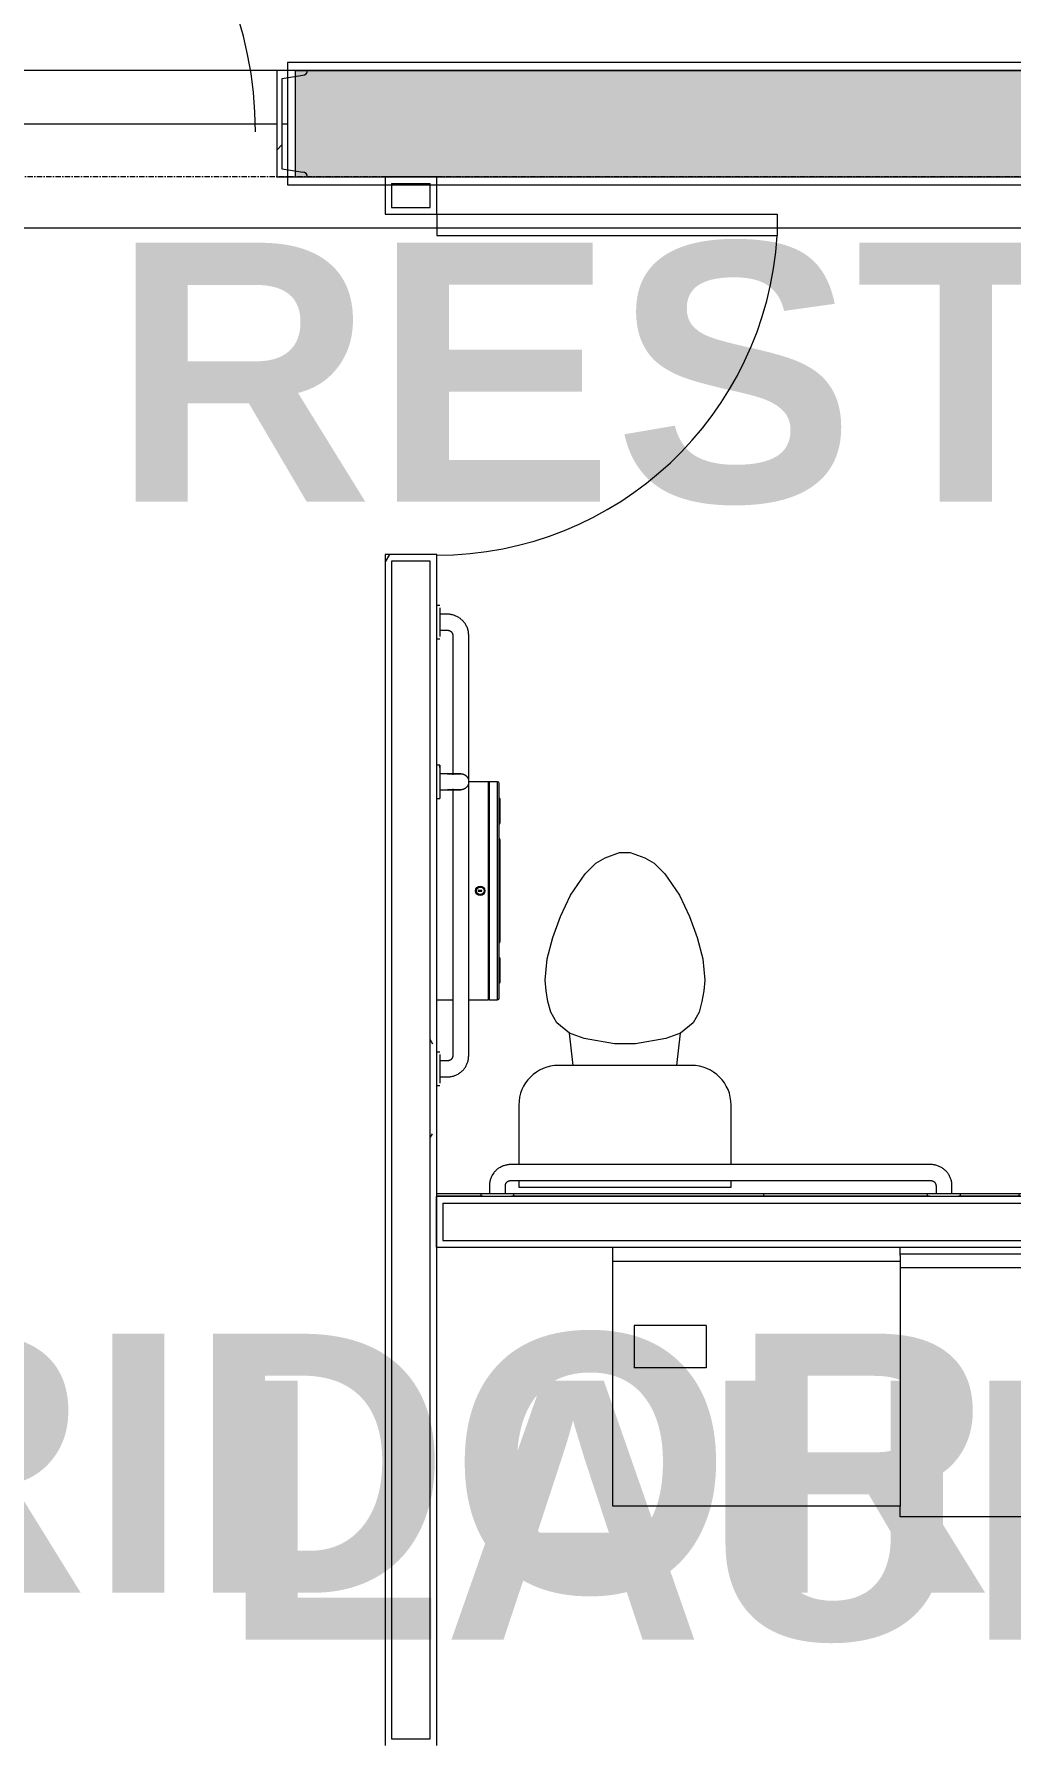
# Model space of a CAD drawing. Header units: inches. Extents: x 25369 to 33163, y -23509 to -20274.
# Drawn here: x 31068.1 to 31159.9, y -22516.7 to -22356.1 of the extents above; entities that cross this region are included whole.
import ezdxf

# ---------------------------------------------------------------- set-up
doc = ezdxf.new("R2010")
doc.units = ezdxf.units.IN
doc.header["$MEASUREMENT"] = 0
doc.linetypes.add('Grid Line 1_2_', pattern=[0.875, 0.5, -0.125, 0.125, -0.125])
for name, color, linetype, lineweight in [('A-AREA', 32, 'Continuous', 70), ('A-DOOR', 31, 'Continuous', 13), ('A-WALL', 113, 'Continuous', 13), ('A-WALL-PATT', 111, 'Continuous', 25), ('G-ANNO-SYMB', 111, 'Continuous', 9), ('I-WALL', 2, 'Continuous', 13), ('M-AREA-IDEN', 171, 'Continuous', 9), ('P-SANR-FIXT', 6, 'Continuous', 13), ('Q-SPCQ', 91, 'Continuous', 13), ('S-COLS', 52, 'Continuous', 13), ('S-GRID', 1, 'Continuous', 9)]:
    doc.layers.add(name, color=color, linetype=linetype, lineweight=lineweight)
doc.styles.add('Arial_B', font='arialbd.ttf', dxfattribs={"height": 24.354149})
pattern_1 = [(0, (5931.104, 0), (61.44, 15.36), [2.534, -43.546, 2.534, -43.546, -245.76]), (0, (5931.104, 0), (61.44, 15.36), [-92.16, 2.534, -89.626, 2.534, -43.546, -107.52]), (0, (5931.104, 0), (61.44, 15.36), [-230.4, 2.534, -28.186, 2.534, -74.266]), (120, (5954.144, 7.68), (-44.02215, 45.528601), [2.534, -43.546, 2.534, -43.546, -245.76]), (120, (5954.144, 7.68), (-44.02215, 45.528601), [-92.16, 2.534, -89.626, 2.534, -43.546, -107.52]), (120, (5954.144, 7.68), (-44.02215, 45.528601), [-230.4, 2.534, -28.186, 2.534, -74.266]), (240, (5961.824, 38.4), (-17.41785, -60.888601), [2.534, -43.546, 2.534, -43.546, -245.76]), (240, (5961.824, 38.4), (-17.41785, -60.888601), [-92.16, 2.534, -89.626, 2.534, -43.546, -107.52]), (240, (5961.824, 38.4), (-17.41785, -60.888601), [-230.4, 2.534, -28.186, 2.534, -74.266])]

# ---------------------------------------------------------------- blocks, each defined once
blk = doc.blocks.new('Toilet-Domestic-3D - Toilet-Domestic-3D-V53-Overall Floor Plan')
at = {"layer": 'P-SANR-FIXT', "color": 43, "lineweight": 9}
for p, q in [((-2.74, 11), (-1.87, 11.5)), ((-1.87, 11.5), (-0.5, 12)), ((-0.5, 12), (0.5, 12)), ((0.5, 12), (1.87, 11.5)), ((1.87, 11.5), (2.74, 11)), ((-5.13, 8), (-3.74, 10)), ((-3.74, 10), (-2.74, 11)), ((2.74, 11), (3.74, 10)), ((3.74, 10), (5.13, 8)), ((-6.06, 6), (-5.13, 8)), ((5.13, 8), (6.06, 6)), ((-6.79, 4), (-6.06, 6)), ((6.06, 6), (6.79, 4)), ((-7.33, 1.99), (-6.79, 4)), ((6.79, 4), (7.33, 1.99)), ((-7.5, 0), (-7.33, 1.99)), ((7.33, 1.99), (7.5, 0)), ((-7.41, -1), (-7.5, 0)), ((-7.24, -2), (-7.41, -1)), ((7.41, -1), (7.24, -2)), ((7.5, 0), (7.41, -1)), ((-6.97, -3), (-7.24, -2)), ((-6.4, -4), (-6.97, -3)), ((6.97, -3), (6.4, -4)), ((7.24, -2), (6.97, -3)), ((-5.21, -5), (-6.4, -4)), ((6.4, -4), (5.21, -5)), ((-3.84, -5.5), (-5.21, -5)), ((-4.86, -8.02), (-5.21, -5)), ((-1, -6), (-3.84, -5.5)), ((1, -6), (-1, -6)), ((3.84, -5.5), (1, -6)), ((5.21, -5), (3.84, -5.5)), ((4.86, -8.02), (5.21, -5)), ((6.25, -8.02), (-6.25, -8.02)), ((-9.98, -11.75), (-9.98, -17.35)), ((9.98, -17.38), (9.98, -11.75)), ((-9.98, -18.85), (-9.98, -19.48)), ((9.98, -19.48), (9.98, -18.83)), ((-9.98, -19.48), (9.98, -19.48))]:
    blk.add_line(p, q, dxfattribs=at)
for centre, start, end in [((-6.25, -11.75), 90, 180), ((6.25, -11.75), 0, 90)]:
    blk.add_arc(centre, 3.73, start, end, dxfattribs=at)
blk = doc.blocks.new('817_Grab_Bars - 8170-001420-V55-Overall Floor Plan')
at = {"layer": 'Q-SPCQ', "color": 43, "lineweight": 9}
for p, q in [((25508.48, -22643.55), (25507.77, -22643.55)), ((25508.77, -22642.74), (25508.48, -22642.74)), ((25508.48, -22644.3), (25508.48, -22642.95)), ((25507.77, -22645.05), (25508.48, -22645.05)), ((25508.48, -22645.66), (25508.48, -22644.3)), ((25505.77, -22645.55), (25505.77, -22685.05)), ((25507.27, -22685.05), (25507.27, -22645.55)), ((25508.48, -22645.87), (25508.77, -22645.87)), ((25508.77, -22684.74), (25508.48, -22684.74)), ((25508.48, -22686.3), (25508.48, -22684.95)), ((25508.48, -22685.55), (25507.77, -22685.55)), ((25507.77, -22687.05), (25508.48, -22687.05)), ((25508.48, -22687.66), (25508.48, -22686.3)), ((25508.48, -22687.87), (25508.77, -22687.87))]:
    blk.add_line(p, q, dxfattribs=at)
at = {"layer": 'Q-SPCQ', "color": 43, "lineweight": 9, "flags": 128}
for points in [[(25507.77, -22643.55), (25507.69, -22643.55), (25507.61, -22643.56), (25507.53, -22643.57), (25507.45, -22643.58), (25507.37, -22643.59), (25507.29, -22643.61), (25507.21, -22643.63), (25507.14, -22643.65), (25507.06, -22643.68), (25506.99, -22643.71), (25506.91, -22643.74), (25506.84, -22643.78), (25506.77, -22643.82), (25506.7, -22643.86), (25506.64, -22643.9), (25506.57, -22643.95), (25506.51, -22644), (25506.45, -22644.05), (25506.39, -22644.1), (25506.33, -22644.16), (25506.28, -22644.22), (25506.22, -22644.28), (25506.17, -22644.34), (25506.13, -22644.41), (25506.08, -22644.47), (25506.04, -22644.54), (25506, -22644.61), (25505.97, -22644.68), (25505.93, -22644.75), (25505.9, -22644.83), (25505.87, -22644.9), (25505.85, -22644.98), (25505.83, -22645.06), (25505.81, -22645.13), (25505.79, -22645.21), (25505.78, -22645.29), (25505.77, -22645.37), (25505.77, -22645.45), (25505.77, -22645.53), (25505.77, -22645.55)], [(25507.27, -22645.55), (25507.27, -22645.53), (25507.27, -22645.51), (25507.27, -22645.49), (25507.27, -22645.47), (25507.28, -22645.45), (25507.28, -22645.43), (25507.28, -22645.41), (25507.29, -22645.4), (25507.3, -22645.38), (25507.3, -22645.36), (25507.31, -22645.34), (25507.32, -22645.32), (25507.33, -22645.3), (25507.34, -22645.29), (25507.35, -22645.27), (25507.36, -22645.25), (25507.38, -22645.24), (25507.39, -22645.22), (25507.4, -22645.21), (25507.42, -22645.19), (25507.43, -22645.18), (25507.45, -22645.17), (25507.46, -22645.16), (25507.48, -22645.14), (25507.5, -22645.13), (25507.51, -22645.12), (25507.53, -22645.11), (25507.55, -22645.1), (25507.57, -22645.09), (25507.58, -22645.09), (25507.6, -22645.08), (25507.62, -22645.07), (25507.64, -22645.07), (25507.66, -22645.06), (25507.68, -22645.06), (25507.7, -22645.06), (25507.72, -22645.05), (25507.74, -22645.05), (25507.76, -22645.05), (25507.77, -22645.05)], [(25505.77, -22685.05), (25505.77, -22685.13), (25505.77, -22685.21), (25505.78, -22685.29), (25505.79, -22685.37), (25505.81, -22685.45), (25505.82, -22685.53), (25505.84, -22685.61), (25505.87, -22685.68), (25505.89, -22685.76), (25505.92, -22685.83), (25505.96, -22685.9), (25505.99, -22685.98), (25506.03, -22686.05), (25506.07, -22686.12), (25506.11, -22686.18), (25506.16, -22686.25), (25506.21, -22686.31), (25506.26, -22686.37), (25506.32, -22686.43), (25506.37, -22686.49), (25506.43, -22686.54), (25506.49, -22686.59), (25506.55, -22686.64), (25506.62, -22686.69), (25506.68, -22686.74), (25506.75, -22686.78), (25506.82, -22686.82), (25506.89, -22686.85), (25506.97, -22686.89), (25507.04, -22686.92), (25507.12, -22686.94), (25507.19, -22686.97), (25507.27, -22686.99), (25507.35, -22687.01), (25507.43, -22687.02), (25507.5, -22687.04), (25507.58, -22687.04), (25507.66, -22687.05), (25507.74, -22687.05), (25507.77, -22687.05)], [(25507.77, -22685.55), (25507.75, -22685.55), (25507.73, -22685.55), (25507.71, -22685.55), (25507.69, -22685.55), (25507.67, -22685.54), (25507.65, -22685.54), (25507.63, -22685.53), (25507.61, -22685.53), (25507.59, -22685.52), (25507.57, -22685.51), (25507.55, -22685.51), (25507.53, -22685.5), (25507.52, -22685.49), (25507.5, -22685.48), (25507.48, -22685.47), (25507.47, -22685.45), (25507.45, -22685.44), (25507.44, -22685.43), (25507.42, -22685.42), (25507.41, -22685.4), (25507.39, -22685.39), (25507.38, -22685.37), (25507.37, -22685.36), (25507.36, -22685.34), (25507.34, -22685.32), (25507.33, -22685.31), (25507.32, -22685.29), (25507.32, -22685.27), (25507.31, -22685.25), (25507.3, -22685.23), (25507.29, -22685.22), (25507.29, -22685.2), (25507.28, -22685.18), (25507.28, -22685.16), (25507.27, -22685.14), (25507.27, -22685.12), (25507.27, -22685.1), (25507.27, -22685.08), (25507.27, -22685.06), (25507.27, -22685.05)]]:
    blk.add_lwpolyline(points, dxfattribs=at)
blk = doc.blocks.new('817_Grab_Bars - 8170-001420-25752-Overall Floor Plan')
at = {"layer": 'Q-SPCQ', "color": 43, "lineweight": 9}
for p, q in [((25495.52, -22688.3), (25456.02, -22688.3)), ((25454.02, -22690.3), (25454.02, -22691.02)), ((25455.52, -22691.02), (25455.52, -22690.3)), ((25456.02, -22689.8), (25469.11, -22689.8)), ((25470.42, -22689.8), (25495.52, -22689.8)), ((25496.02, -22690.3), (25496.02, -22691.02)), ((25497.52, -22691.02), (25497.52, -22690.3)), ((25453.2, -22691.02), (25453.2, -22691.3)), ((25453.41, -22691.02), (25454.77, -22691.02)), ((25454.77, -22691.02), (25456.12, -22691.02)), ((25456.33, -22691.3), (25456.33, -22691.02)), ((25495.2, -22691.02), (25495.2, -22691.3)), ((25495.41, -22691.02), (25496.77, -22691.02)), ((25496.77, -22691.02), (25498.12, -22691.02)), ((25498.33, -22691.3), (25498.33, -22691.02))]:
    blk.add_line(p, q, dxfattribs=at)
at = {"layer": 'Q-SPCQ', "color": 43, "lineweight": 9, "flags": 128}
for points in [[(25456.02, -22688.3), (25455.94, -22688.3), (25455.86, -22688.31), (25455.78, -22688.32), (25455.7, -22688.33), (25455.62, -22688.34), (25455.54, -22688.36), (25455.46, -22688.38), (25455.39, -22688.4), (25455.31, -22688.43), (25455.24, -22688.46), (25455.16, -22688.49), (25455.09, -22688.53), (25455.02, -22688.57), (25454.95, -22688.61), (25454.89, -22688.65), (25454.82, -22688.7), (25454.76, -22688.75), (25454.7, -22688.8), (25454.64, -22688.85), (25454.58, -22688.91), (25454.53, -22688.97), (25454.47, -22689.03), (25454.42, -22689.09), (25454.38, -22689.16), (25454.33, -22689.22), (25454.29, -22689.29), (25454.25, -22689.36), (25454.22, -22689.43), (25454.18, -22689.5), (25454.15, -22689.58), (25454.12, -22689.65), (25454.1, -22689.73), (25454.08, -22689.81), (25454.06, -22689.88), (25454.04, -22689.96), (25454.03, -22690.04), (25454.02, -22690.12), (25454.02, -22690.2), (25454.02, -22690.28), (25454.02, -22690.3)], [(25497.52, -22690.3), (25497.51, -22690.22), (25497.51, -22690.14), (25497.5, -22690.06), (25497.49, -22689.98), (25497.48, -22689.91), (25497.46, -22689.83), (25497.44, -22689.75), (25497.41, -22689.67), (25497.39, -22689.6), (25497.36, -22689.52), (25497.32, -22689.45), (25497.29, -22689.38), (25497.25, -22689.31), (25497.21, -22689.24), (25497.17, -22689.17), (25497.12, -22689.11), (25497.07, -22689.05), (25497.02, -22688.98), (25496.96, -22688.92), (25496.91, -22688.87), (25496.85, -22688.81), (25496.79, -22688.76), (25496.73, -22688.71), (25496.66, -22688.66), (25496.6, -22688.62), (25496.53, -22688.58), (25496.46, -22688.54), (25496.39, -22688.5), (25496.31, -22688.47), (25496.24, -22688.44), (25496.16, -22688.41), (25496.09, -22688.39), (25496.01, -22688.37), (25495.93, -22688.35), (25495.86, -22688.33), (25495.78, -22688.32), (25495.7, -22688.31), (25495.62, -22688.31), (25495.54, -22688.3), (25495.52, -22688.3)], [(25455.52, -22690.3), (25455.52, -22690.28), (25455.52, -22690.26), (25455.52, -22690.24), (25455.52, -22690.22), (25455.53, -22690.2), (25455.53, -22690.18), (25455.53, -22690.16), (25455.54, -22690.15), (25455.55, -22690.13), (25455.55, -22690.11), (25455.56, -22690.09), (25455.57, -22690.07), (25455.58, -22690.05), (25455.59, -22690.04), (25455.6, -22690.02), (25455.61, -22690), (25455.63, -22689.99), (25455.64, -22689.97), (25455.65, -22689.96), (25455.67, -22689.94), (25455.68, -22689.93), (25455.7, -22689.92), (25455.71, -22689.91), (25455.73, -22689.89), (25455.75, -22689.88), (25455.76, -22689.87), (25455.78, -22689.86), (25455.8, -22689.85), (25455.82, -22689.84), (25455.83, -22689.84), (25455.85, -22689.83), (25455.87, -22689.82), (25455.89, -22689.82), (25455.91, -22689.81), (25455.93, -22689.81), (25455.95, -22689.81), (25455.97, -22689.8), (25455.99, -22689.8), (25456.01, -22689.8), (25456.02, -22689.8)], [(25495.52, -22689.8), (25495.54, -22689.8), (25495.56, -22689.8), (25495.58, -22689.81), (25495.59, -22689.81), (25495.61, -22689.81), (25495.63, -22689.82), (25495.65, -22689.82), (25495.67, -22689.83), (25495.69, -22689.83), (25495.71, -22689.84), (25495.73, -22689.85), (25495.75, -22689.86), (25495.76, -22689.87), (25495.78, -22689.88), (25495.8, -22689.89), (25495.81, -22689.9), (25495.83, -22689.91), (25495.84, -22689.93), (25495.86, -22689.94), (25495.87, -22689.95), (25495.89, -22689.97), (25495.9, -22689.98), (25495.91, -22690), (25495.92, -22690.02), (25495.94, -22690.03), (25495.95, -22690.05), (25495.96, -22690.07), (25495.97, -22690.08), (25495.97, -22690.1), (25495.98, -22690.12), (25495.99, -22690.14), (25495.99, -22690.16), (25496, -22690.18), (25496, -22690.2), (25496.01, -22690.22), (25496.01, -22690.24), (25496.01, -22690.26), (25496.01, -22690.28), (25496.02, -22690.3), (25496.02, -22690.3)]]:
    blk.add_lwpolyline(points, dxfattribs=at)
blk = doc.blocks.new('Dispenser-Toilet_Tissue-Frost_Products_LTD_-Jumbo-169 - Steel-Brushed-Stainless_Steel-39538-Overall Floor Plan')
at = {"layer": 'Q-SPCQ', "color": 43, "lineweight": 9}
for p, q in [((25471.28, -22685.44), (25469.93, -22685.44)), ((25488.75, -22685.44), (25471.28, -22685.44)), ((25473.61, -22685.34), (25471.44, -22685.34)), ((25475.08, -22685.44), (25473.77, -22685.44)), ((25484.77, -22685.34), (25475.26, -22685.34)), ((25486.26, -22685.44), (25484.95, -22685.44)), ((25488.59, -22685.34), (25486.42, -22685.34)), ((25490.11, -22685.44), (25488.75, -22685.44)), ((25490.26, -22685.6), (25469.77, -22685.6)), ((25469.77, -22685.6), (25469.77, -22686.37)), ((25469.77, -22686.37), (25469.83, -22686.37)), ((25469.77, -22686.46), (25490.26, -22686.46)), ((25469.77, -22686.46), (25469.77, -22688.33)), ((25469.83, -22686.37), (25490.21, -22686.37)), ((25469.83, -22686.37), (25469.83, -22686.4)), ((25490.21, -22686.4), (25469.83, -22686.4)), ((25480.06, -22687.06), (25479.98, -22687.06)), ((25479.98, -22687.06), (25479.98, -22687.4)), ((25480.06, -22687.4), (25480.06, -22687.06)), ((25490.21, -22686.4), (25490.21, -22686.37)), ((25490.21, -22686.37), (25490.26, -22686.37)), ((25490.26, -22686.37), (25490.26, -22685.6)), ((25490.26, -22688.3), (25490.26, -22686.46)), ((25479.98, -22687.4), (25480.06, -22687.4)), ((25490.26, -22691.3), (25490.26, -22689.8))]:
    blk.add_line(p, q, dxfattribs=at)
for radius in [0.438, 0.358]:
    blk.add_circle((25480.02, -22687.22), radius, dxfattribs=at)
for centre, radius, start, end in [((25469.93, -22685.6), 0.16, 90, 180), ((25471.44, -22685.52), 0.18, 90, 153.6122), ((25472.99, -22685.46), 0.118, 100.8116, 172.3569), ((25472.99, -22685.49), 0.151, 19.6341, 87.321), ((25473.01, -22685.49), 0.151, 19.6341, 86.8331), ((25473.02, -22685.52), 0.18, 26.3878, 90), ((25473.59, -22685.46), 0.119, 100.0401, 171.5195), ((25473.59, -22685.49), 0.151, 19.6341, 87.321), ((25473.6, -22685.49), 0.151, 19.6341, 87.321), ((25473.61, -22685.52), 0.18, 26.3878, 90), ((25475.26, -22685.56), 0.22, 90, 146.9443), ((25484.77, -22685.56), 0.22, 33.0557, 90), ((25486.42, -22685.52), 0.18, 90, 153.6122), ((25486.43, -22685.49), 0.151, 92.679, 160.3659), ((25486.44, -22685.49), 0.151, 92.679, 160.3659), ((25486.44, -22685.46), 0.119, 8.4805, 79.9599), ((25487.01, -22685.52), 0.18, 90, 153.6084), ((25487.02, -22685.49), 0.151, 93.1667, 160.3726), ((25487.04, -22685.49), 0.151, 92.679, 160.3653), ((25487.04, -22685.46), 0.118, 7.6431, 79.1884), ((25488.59, -22685.52), 0.18, 26.3878, 90), ((25490.1, -22685.6), 0.16, 0, 89.0019), ((25469.83, -22686.46), 0.06, 90, 180), ((25490.2, -22686.46), 0.0601, 0, 87.3185)]:
    blk.add_arc(centre, radius, start, end, dxfattribs=at)
blk = doc.blocks.new('817_Grab_Bars - 8170-001180-25756-Overall Floor Plan')
at = {"layer": 'Q-SPCQ', "color": 43, "lineweight": 9}
for p, q in [((25469.02, -22690.3), (25469.02, -22691.02)), ((25469.02, -22690.3), (25469.02, -22691.02)), ((25470.52, -22691.02), (25470.52, -22690.3)), ((25470.52, -22691.02), (25470.52, -22690.3)), ((25468.2, -22691.02), (25468.2, -22691.3)), ((25468.2, -22691.02), (25468.2, -22691.3)), ((25468.2, -22691.02), (25471.33, -22691.02)), ((25468.41, -22691.02), (25468.2, -22691.02)), ((25468.2, -22691.02), (25468.41, -22691.02)), ((25468.41, -22691.02), (25468.2, -22691.02)), ((25471.33, -22691.3), (25471.33, -22691.02)), ((25471.33, -22691.3), (25471.33, -22691.02))]:
    blk.add_line(p, q, dxfattribs=at)
at = {"layer": 'Q-SPCQ', "color": 43, "lineweight": 9, "flags": 128}
for points in [[(25469.02, -22689.05), (25469.02, -22689.02), (25469.02, -22688.99), (25469.02, -22688.96), (25469.02, -22688.93), (25469.03, -22688.9), (25469.04, -22688.87), (25469.04, -22688.85), (25469.05, -22688.82), (25469.06, -22688.79), (25469.07, -22688.76), (25469.09, -22688.73), (25469.1, -22688.71), (25469.11, -22688.68), (25469.13, -22688.65), (25469.15, -22688.63), (25469.16, -22688.6), (25469.18, -22688.58), (25469.2, -22688.56), (25469.22, -22688.54), (25469.24, -22688.51), (25469.26, -22688.49), (25469.29, -22688.47), (25469.31, -22688.46), (25469.34, -22688.44), (25469.36, -22688.42), (25469.39, -22688.41), (25469.41, -22688.39), (25469.44, -22688.38), (25469.47, -22688.37), (25469.49, -22688.35), (25469.52, -22688.34), (25469.55, -22688.33), (25469.58, -22688.33), (25469.61, -22688.32), (25469.64, -22688.31), (25469.67, -22688.31), (25469.7, -22688.31), (25469.73, -22688.3), (25469.76, -22688.3), (25469.77, -22688.3)], [(25469.77, -22688.3), (25469.8, -22688.3), (25469.83, -22688.31), (25469.86, -22688.31), (25469.88, -22688.31), (25469.91, -22688.32), (25469.94, -22688.32), (25469.97, -22688.33), (25470, -22688.34), (25470.03, -22688.35), (25470.06, -22688.36), (25470.08, -22688.37), (25470.11, -22688.39), (25470.14, -22688.4), (25470.16, -22688.42), (25470.19, -22688.43), (25470.21, -22688.45), (25470.24, -22688.47), (25470.26, -22688.49), (25470.28, -22688.51), (25470.3, -22688.53), (25470.32, -22688.55), (25470.34, -22688.57), (25470.36, -22688.6), (25470.38, -22688.62), (25470.4, -22688.65), (25470.41, -22688.67), (25470.43, -22688.7), (25470.44, -22688.73), (25470.45, -22688.75), (25470.46, -22688.78), (25470.47, -22688.81), (25470.48, -22688.84), (25470.49, -22688.87), (25470.5, -22688.9), (25470.5, -22688.93), (25470.51, -22688.95), (25470.51, -22688.98), (25470.51, -22689.01), (25470.52, -22689.04), (25470.52, -22689.05)], [(25469.02, -22689.05), (25469.02, -22689.05), (25469.02, -22689.06), (25469.02, -22689.06), (25469.02, -22689.07), (25469.02, -22689.08), (25469.02, -22689.09), (25469.02, -22689.1), (25469.02, -22689.12), (25469.02, -22689.13), (25469.02, -22689.15), (25469.02, -22689.17), (25469.02, -22689.19), (25469.02, -22689.22), (25469.02, -22689.24), (25469.02, -22689.27), (25469.02, -22689.3), (25469.02, -22689.33), (25469.02, -22689.36), (25469.02, -22689.4), (25469.02, -22689.43), (25469.02, -22689.47), (25469.02, -22689.51), (25469.02, -22689.55), (25469.02, -22689.59), (25469.02, -22689.63), (25469.02, -22689.67), (25469.02, -22689.71), (25469.02, -22689.76), (25469.02, -22689.8), (25469.02, -22689.85), (25469.02, -22689.9), (25469.02, -22689.94), (25469.02, -22689.99), (25469.02, -22690.04), (25469.02, -22690.09), (25469.02, -22690.14), (25469.02, -22690.19), (25469.02, -22690.24), (25469.02, -22690.29), (25469.02, -22690.3)], [(25469.02, -22690.3), (25469.02, -22690.25), (25469.02, -22690.2), (25469.02, -22690.15), (25469.02, -22690.1), (25469.02, -22690.05), (25469.02, -22690.01), (25469.02, -22689.96), (25469.02, -22689.91), (25469.02, -22689.86), (25469.02, -22689.82), (25469.02, -22689.77), (25469.02, -22689.73), (25469.02, -22689.68), (25469.02, -22689.64), (25469.02, -22689.6), (25469.02, -22689.56), (25469.02, -22689.52), (25469.02, -22689.48), (25469.02, -22689.44), (25469.02, -22689.41), (25469.02, -22689.37), (25469.02, -22689.34), (25469.02, -22689.31), (25469.02, -22689.28), (25469.02, -22689.25), (25469.02, -22689.22), (25469.02, -22689.2), (25469.02, -22689.18), (25469.02, -22689.16), (25469.02, -22689.14), (25469.02, -22689.12), (25469.02, -22689.11), (25469.02, -22689.09), (25469.02, -22689.08), (25469.02, -22689.07), (25469.02, -22689.06), (25469.02, -22689.06), (25469.02, -22689.05), (25469.02, -22689.05)], [(25470.52, -22690.3), (25470.52, -22690.25), (25470.52, -22690.2), (25470.52, -22690.15), (25470.52, -22690.1), (25470.52, -22690.05), (25470.52, -22690.01), (25470.52, -22689.96), (25470.52, -22689.91), (25470.52, -22689.86), (25470.52, -22689.82), (25470.52, -22689.77), (25470.52, -22689.73), (25470.52, -22689.68), (25470.52, -22689.64), (25470.52, -22689.6), (25470.52, -22689.56), (25470.52, -22689.52), (25470.52, -22689.48), (25470.52, -22689.44), (25470.52, -22689.41), (25470.52, -22689.37), (25470.52, -22689.34), (25470.52, -22689.31), (25470.52, -22689.28), (25470.52, -22689.25), (25470.52, -22689.22), (25470.52, -22689.2), (25470.52, -22689.18), (25470.52, -22689.16), (25470.52, -22689.14), (25470.52, -22689.12), (25470.52, -22689.11), (25470.52, -22689.09), (25470.52, -22689.08), (25470.52, -22689.07), (25470.52, -22689.06), (25470.52, -22689.06), (25470.52, -22689.05), (25470.52, -22689.05)], [(25470.52, -22689.05), (25470.52, -22689.05), (25470.52, -22689.06), (25470.52, -22689.06), (25470.52, -22689.07), (25470.52, -22689.08), (25470.52, -22689.09), (25470.52, -22689.1), (25470.52, -22689.12), (25470.52, -22689.13), (25470.52, -22689.15), (25470.52, -22689.17), (25470.52, -22689.19), (25470.52, -22689.22), (25470.52, -22689.24), (25470.52, -22689.27), (25470.52, -22689.3), (25470.52, -22689.33), (25470.52, -22689.36), (25470.52, -22689.4), (25470.52, -22689.43), (25470.52, -22689.47), (25470.52, -22689.51), (25470.52, -22689.55), (25470.52, -22689.59), (25470.52, -22689.63), (25470.52, -22689.67), (25470.52, -22689.71), (25470.52, -22689.76), (25470.52, -22689.8), (25470.52, -22689.85), (25470.52, -22689.9), (25470.52, -22689.94), (25470.52, -22689.99), (25470.52, -22690.04), (25470.52, -22690.09), (25470.52, -22690.14), (25470.52, -22690.19), (25470.52, -22690.24), (25470.52, -22690.29), (25470.52, -22690.3)]]:
    blk.add_lwpolyline(points, dxfattribs=at)
blk = doc.blocks.new('Locker Rooms and Restrooms_rvt-2-Overall Floor Plan')
at = {"layer": 'A-WALL-PATT', "lineweight": 9}
h = blk.add_hatch(dxfattribs=at)
h.set_pattern_fill('FP_17', color=253, style=0, pattern_type=2)
h.set_pattern_definition(pattern_1)
h.paths.add_polyline_path([(25174.77, -22469.55), (25175.39, -22469.55), (25175.39, -22466.05), (25262.02, -22466.05), (25262.02, -22465.43), (25174.77, -22465.43), (25174.77, -22466.05)], flags=0)
h.paths.add_polyline_path([(25265.52, -22466.05), (25266.05, -22466.05), (25266.05, -22465.43), (25265.52, -22465.43)], flags=0)
h = blk.add_hatch(dxfattribs=at)
h.set_pattern_fill('FP_42', color=43, style=0, pattern_type=2)
h.set_pattern_definition([(180, (31196.62, -22477.428), (48, -24), [48, 0, 0, 0]), (270, (31172.62, -22465.43), (48, 3e-15), [12, -12]), (270, (31184.62, -22477.43), (48, 3e-15), [12, -12]), (270, (31160.62, -22477.43), (48, 3e-15), [12, -12]), (180, (31196.62, -22489.428), (48, -24), [48, 0, 0, 0]), (270, (31148.62, -22465.43), (48, 3e-15), [12, -12])])
h.paths.add_polyline_path([(25205.91, -22465.43), (25221.16, -22465.43), (25221.16, -22465.18), (25181.87, -22465.18), (25181.87, -22465.43), (25188.37, -22465.43)], flags=0)
h.paths.add_polyline_path([(25175.39, -22465.43), (25179.16, -22465.43), (25179.16, -22465.18), (25174.83, -22465.18), (25174.83, -22465.43)], flags=0)
h.paths.add_polyline_path([(25261.39, -22465.43), (25261.39, -22465.18), (25255.17, -22465.18), (25255.17, -22465.43), (25258.55, -22465.43)], flags=0)
h.paths.add_polyline_path([(25223.87, -22465.43), (25232.93, -22465.43), (25232.93, -22465.18), (25223.87, -22465.18)], flags=0)
at = {"layer": 'A-WALL', "color": 43, "lineweight": 9}
for p, q in [((25179.16, -22465.18), (25174.83, -22465.18)), ((25221.16, -22465.18), (25181.87, -22465.18)), ((25232.93, -22465.18), (25223.87, -22465.18))]:
    blk.add_line(p, q, dxfattribs=at)
at = {"layer": 'A-WALL', "color": 7}
for p, q in [((25175.39, -22466.05), (25175.39, -22469.55)), ((25175.39, -22466.05), (25262.02, -22466.05)), ((25175.39, -22469.55), (25266.05, -22469.55))]:
    blk.add_line(p, q, dxfattribs=at)
at = {"layer": 'I-WALL', "color": 7}
for p, q in [((25261.39, -22465.43), (25174.77, -22465.43)), ((25174.77, -22465.43), (25174.77, -22466.05)), ((25174.77, -22466.05), (25174.77, -22469.55)), ((25174.77, -22469.55), (25174.77, -22470.18)), ((25174.77, -22470.18), (25266.05, -22470.18))]:
    blk.add_line(p, q, dxfattribs=at)
at = {"color": 43, "lineweight": 9, "rotation": 270}
for name, p in [('817_Grab_Bars - 8170-001420-25752-Overall Floor Plan', (47866.13, 3043.34)), ('817_Grab_Bars - 8170-001180-25756-Overall Floor Plan', (47866.13, 3043.34)), ('Dispenser-Toilet_Tissue-Frost_Products_LTD_-Jumbo-169 - Steel-Brushed-Stainless_Steel-39538-Overall Floor Plan', (47866.13, 3043.34)), ('817_Grab_Bars - 8170-001420-V55-Overall Floor Plan', (47866.82, 3043.34))]:
    blk.add_blockref(name, p, dxfattribs=at)
at = {"color": 43, "lineweight": 9}
blk.add_blockref('Toilet-Domestic-3D - Toilet-Domestic-3D-V53-Overall Floor Plan', (25192.52, -22445.08), dxfattribs=at)
blk = doc.blocks.new('Single-Flush - 32_ x 84_-460923-Overall Floor Plan')
at = {"layer": 'A-DOOR', "color": 7}
for p, q in [((14, -2.44), (14, -34.44)), ((16, -2.44), (14, -2.44)), ((16, -2.44), (16, -34.44)), ((16, -34.44), (14, -34.44))]:
    blk.add_line(p, q, dxfattribs=at)
at = {"layer": 'A-DOOR', "color": 43, "lineweight": 9}
blk.add_arc((16, -2.44), 32.07, 180, 266.4241, dxfattribs=at)
blk = doc.blocks.new('Washing Machine - 26_x26_ - Private-V9-Overall Floor Plan')
at = {"layer": 'P-SANR-FIXT', "color": 43, "lineweight": 9}
for p, q in [((0.63, 13), (1.31, 13)), ((1.31, 13), (1.41, 13)), ((1.31, 13), (1.31, -13)), ((2.59, 13), (2.59, -13)), ((25, 13), (26, 13)), ((26, 13), (26, -13)), ((1.31, -13), (0.63, -13)), ((1.41, -13), (1.31, -13)), ((26, -13), (25, -13))]:
    blk.add_line(p, q, dxfattribs=at)
blk = doc.blocks.new('Dryer - 27_ x 25_ x 35_-V10-Overall Floor Plan')
at = {"layer": 'Q-SPCQ', "color": 43, "lineweight": 9}
for p, q in [((1.42, 0.11), (28.42, 0.11)), ((1.42, -23.48), (1.42, 0.11)), ((28.42, 0.11), (28.42, -24.26)), ((19.67, -12.89), (26.42, -12.89)), ((19.67, -16.89), (19.67, -12.89)), ((26.42, -16.89), (26.42, -12.89)), ((19.67, -16.89), (26.42, -16.89)), ((1.42, -22.89), (28.42, -22.89))]:
    blk.add_line(p, q, dxfattribs=at)
blk = doc.blocks.new('Door_Single_Storefront - one-1371408-Overall Floor Plan')
at = {"layer": 'A-DOOR', "color": 43, "lineweight": 9}
blk.add_line((-18, 36), (-18, 0), dxfattribs=at)
blk.add_arc((-18, 0), 36, 360, 90, dxfattribs=at)

msp = doc.modelspace()

# ---------------------------------------------------------------- hatches: boundary and pattern name
at = {"layer": 'A-WALL-PATT', "lineweight": 9}
h = msp.add_hatch(dxfattribs=at)
h.set_pattern_fill('FP_18', color=253, style=0, pattern_type=2)
h.set_pattern_definition([(161.57, (5932.064, 0.96), (-7.6802237, -0.0009796), [0, -54.643, 6.067, 0]), (18.43, (5930.144, 0.96), (-7.6802237, 0.0009796), [0, -54.643, 6.067, 0]), (108.43, (5932.064, 0.96), (3.8382953, -19.20136532), [18.211, -42.499]), (71.57, (5930.144, 0.96), (3.8382953, 19.20136532), [18.211, -42.499])])
h.paths.add_polyline_path([(31669.87, -22369.55), (31669.87, -22359.55), (31494.62, -22359.55), (31494.62, -22369.55), (31663.41, -22369.55)], flags=0)
h.paths.add_polyline_path([(31412.62, -22369.55), (31412.62, -22359.55), (31092.62, -22359.55), (31092.62, -22369.55), (31312.48, -22369.55)], flags=0)
h.paths.add_polyline_path([(31049.12, -22369.55), (31049.12, -22359.55), (30851.37, -22359.55), (30851.37, -22369.55), (31031.74, -22369.55)], flags=0)
h.paths.add_polyline_path([(30773.24, -22369.55), (30773.24, -22359.55), (30561.87, -22359.55), (30561.87, -22369.55), (30751, -22369.55)], flags=0)
h.paths.add_polyline_path([(28729.74, -22369.55), (28729.74, -22359.55), (28712.49, -22359.55), (28712.49, -22369.55), (28715.62, -22369.55)], flags=0)
h = msp.add_hatch(dxfattribs=at)
h.set_pattern_fill('FP_17', color=253, style=0, pattern_type=2)
h.set_pattern_definition(pattern_1)
h.paths.add_polyline_path([(31101.68, -22787.3), (31101.68, -22627.18), (31101.06, -22627.18), (31101.06, -22787.3)], flags=0)
h.paths.add_polyline_path([(31101.68, -22623.55), (31101.68, -22602.68), (31103.49, -22602.68), (31103.49, -22602.05), (31101.06, -22602.05), (31101.06, -22623.55)], flags=0)
h.paths.add_polyline_path([(31101.92, -22566.05), (31103.49, -22566.05), (31103.49, -22565.43), (31101.68, -22565.43), (31101.68, -22553.68), (31103.49, -22553.68), (31103.49, -22553.05), (31101.06, -22553.05), (31101.06, -22566.05)], flags=0)
h.paths.add_polyline_path([(31103.49, -22517.05), (31103.49, -22516.43), (31101.68, -22516.43), (31101.68, -22405.68), (31103.49, -22405.68), (31103.49, -22405.05), (31101.06, -22405.05), (31101.06, -22517.05), (31101.92, -22517.05)], flags=0)
h.paths.add_polyline_path([(31101.06, -22373.05), (31103.49, -22373.05), (31103.49, -22372.43), (31101.68, -22372.43), (31101.68, -22369.55), (31101.06, -22369.55)], flags=0)
h = msp.add_hatch(dxfattribs=at)
h.set_pattern_fill('FP_17', color=253, style=0, pattern_type=2)
h.set_pattern_definition(pattern_1)
h.paths.add_polyline_path([(31105.31, -22787.3), (31105.93, -22787.3), (31105.93, -22602.05), (31103.49, -22602.05), (31103.49, -22602.68), (31105.31, -22602.68), (31105.31, -22786.55)], flags=0)
h.paths.add_polyline_path([(31105.93, -22566.05), (31105.93, -22561.18), (31105.31, -22561.18), (31105.31, -22565.43), (31103.49, -22565.43), (31103.49, -22566.05)], flags=0)
h.paths.add_polyline_path([(31105.31, -22557.55), (31105.93, -22557.55), (31105.93, -22553.05), (31103.49, -22553.05), (31103.49, -22553.68), (31105.31, -22553.68)], flags=0)
h.paths.add_polyline_path([(31103.49, -22517.05), (31105.93, -22517.05), (31105.93, -22405.05), (31103.49, -22405.05), (31103.49, -22405.68), (31105.31, -22405.68), (31105.31, -22516.43), (31103.49, -22516.43)], flags=0)
h.paths.add_polyline_path([(31105.93, -22373.05), (31105.93, -22369.55), (31101.68, -22369.55), (31101.68, -22370.18), (31105.31, -22370.18), (31105.31, -22372.43), (31103.49, -22372.43), (31103.49, -22373.05)], flags=0)
at = {"layer": 'S-COLS', "lineweight": 9}
h = msp.add_hatch(dxfattribs=at)
h.set_pattern_fill('FP_15', color=253, style=0, pattern_type=2)
h.set_pattern_definition([(45, (5931.104, 0), (-19.00703, 19.00703), []), (45, (5931.104, 28.8), (-19.00703, 19.00703), [])])
h.paths.add_polyline_path([(31093.76, -22369.55), (31093.63, -22369.24), (31093.32, -22369.12), (31091.39, -22368.81), (31091.39, -22360.29), (31093.63, -22359.86), (31093.76, -22359.55), (31090.87, -22359.55), (31090.87, -22369.55)], flags=0)

# ---------------------------------------------------------------- linework, layer by layer
at = {"layer": 'A-AREA', "color": 43, "lineweight": 9}
for p, q in [((31050.87, -22364.55), (31090.87, -22364.55)), ((31091.39, -22364.55), (31091.87, -22364.55))]:
    msp.add_line(p, q, dxfattribs=at)
at = {"layer": 'A-WALL', "color": 7}
for p, q in [((31092.62, -22359.55), (31092.62, -22369.55)), ((31092.62, -22359.55), (31412.62, -22359.55)), ((31092.62, -22369.55), (31412.62, -22369.55)), ((31101.68, -22370.18), (31105.31, -22370.18)), ((31101.68, -22370.18), (31101.68, -22372.43)), ((31105.31, -22372.43), (31105.31, -22370.18)), ((31101.68, -22372.43), (31105.31, -22372.43)), ((31105.31, -22405.68), (31101.68, -22405.68)), ((31101.68, -22405.68), (31101.68, -22516.43)), ((31105.31, -22516.43), (31105.31, -22405.68)), ((31101.68, -22516.43), (31105.31, -22516.43))]:
    msp.add_line(p, q, dxfattribs=at)
at = {"layer": 'G-ANNO-SYMB'}
msp.add_line((32514.71, -22374.36), (27928.4, -22374.36), dxfattribs=at)
at = {"layer": 'I-WALL', "color": 7}
for p, q in [((31413.37, -22358.8), (31091.87, -22358.8)), ((31091.87, -22358.8), (31091.87, -22370.3)), ((31091.87, -22370.3), (31234.06, -22370.3)), ((31105.93, -22369.55), (31101.06, -22369.55)), ((31101.06, -22369.55), (31101.06, -22373.05)), ((31105.93, -22373.05), (31105.93, -22369.55)), ((31101.06, -22373.05), (31105.93, -22373.05)), ((31105.93, -22405.05), (31101.06, -22405.05)), ((31101.06, -22405.05), (31101.06, -22517.05)), ((31105.93, -22517.05), (31105.93, -22405.05))]:
    msp.add_line(p, q, dxfattribs=at)
at = {"layer": 'S-COLS', "color": 7}
for p, q in [((31093.76, -22359.55), (31090.87, -22359.55)), ((31090.87, -22359.55), (31090.87, -22369.55)), ((31091.39, -22360.29), (31093.32, -22359.99)), ((31091.39, -22368.81), (31091.39, -22360.29)), ((31093.32, -22369.12), (31091.39, -22368.81)), ((31090.87, -22369.55), (31093.76, -22369.55))]:
    msp.add_line(p, q, dxfattribs=at)
for centre, start, end in [((31093.32, -22359.55), 270, 0), ((31093.32, -22369.55), 0, 90)]:
    msp.add_arc(centre, 0.436, start, end, dxfattribs=at)
at = {"layer": 'S-GRID', "linetype": 'Grid Line 1_2_'}
for p, q in [((32650.17, -22359.55), (28584.62, -22359.55)), ((33028.57, -22359.55), (28668.62, -22359.55)), ((32932.57, -22369.55), (28668.62, -22369.55))]:
    msp.add_line(p, q, dxfattribs=at)

# ---------------------------------------------------------------- block references
at = {"color": 250, "lineweight": 5}
msp.add_blockref('Locker Rooms and Restrooms_rvt-2-Overall Floor Plan', (5931.1, 0), dxfattribs=at)
at = {"layer": 'A-DOOR', "color": 43, "lineweight": 9}
msp.add_blockref('Door_Single_Storefront - one-1371408-Overall Floor Plan', (31070.87, -22365.3), dxfattribs=at)
at = {"layer": 'A-DOOR', "color": 250, "lineweight": 9, "rotation": 90}
msp.add_blockref('Single-Flush - 32_ x 84_-460923-Overall Floor Plan', (31103.49, -22389.05), dxfattribs=at)
at = {"layer": 'P-SANR-FIXT', "color": 43, "lineweight": 9, "rotation": 270}
msp.add_blockref('Washing Machine - 26_x26_ - Private-V9-Overall Floor Plan', (31162.49, -22469.55), dxfattribs=at)
at = {"layer": 'Q-SPCQ', "color": 43, "lineweight": 9, "rotation": 180}
msp.add_blockref('Dryer - 27_ x 25_ x 35_-V10-Overall Floor Plan', (31150.91, -22494.44), dxfattribs=at)

# ---------------------------------------------------------------- texts
at = {"layer": 'M-AREA-IDEN', "char_height": 24.354, "attachment_point": 2, "line_spacing_factor": 0.938532, "style": 'Arial_B'}
for s, insert, width in [('RESTROOM', (31173.61, -22375.74), 228.096), ('CORRIDOR', (31065.58, -22478.33), 215.136), ('LAUNDRY\\PROOM', (31168.83, -22482.73), 192.096)]:
    msp.add_mtext(s, dxfattribs=dict(at, insert=insert, width=width))

doc.saveas('drawing.dxf')
